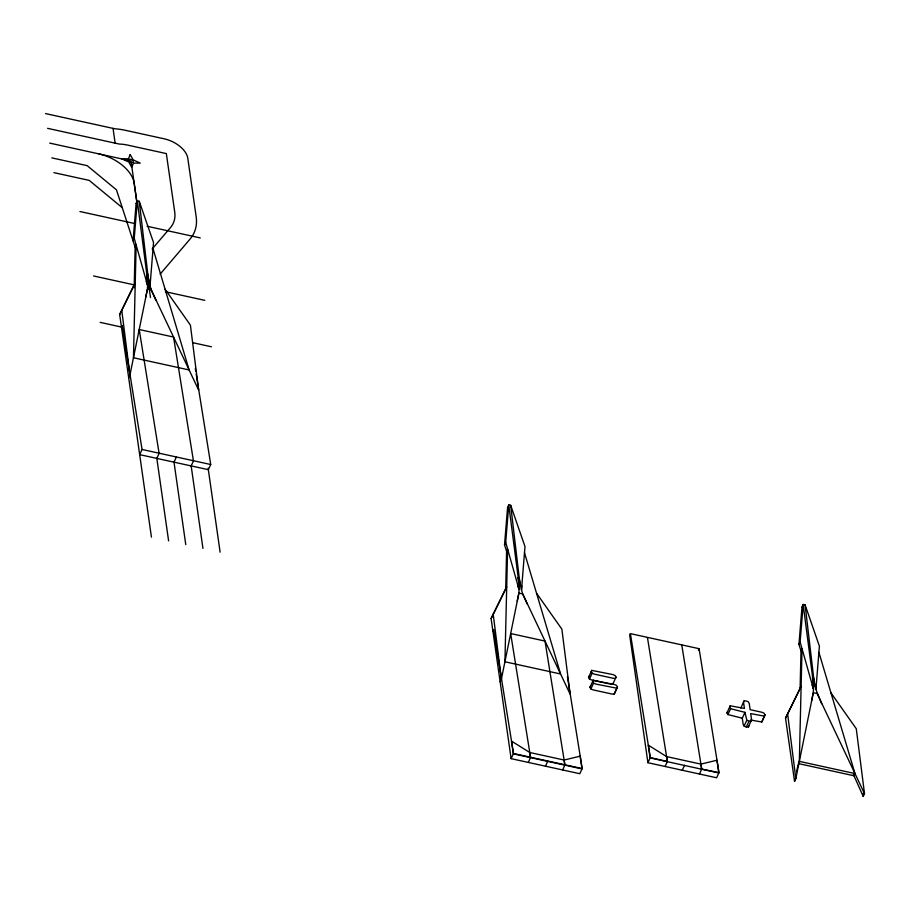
<?xml version="1.0" encoding="UTF-8"?>
<svg xmlns="http://www.w3.org/2000/svg" width="910" height="910" viewBox="0 0 910 910"><rect width="100%" height="100%" fill="white"/><g stroke="black" fill="none" stroke-linecap="round" stroke-linejoin="round"><path stroke-width="1.36" d="M134.179 287.719L135.135 247.213L116.469 189.86L87.121 165.62L51.813 157.874M567.43 676.653L582.184 768.552L579.795 773.716L511.113 758.656L491.116 618.561L505.698 588.907L506.597 551.232L507.609 549.048L504.925 661.775L560.571 673.969L524.49 552.745M798.934 644.485L800.117 641.925L803.177 604.467L813.688 685.48L813.312 692.692L795.818 778.63L794.555 781.371L785.523 718.161L800.106 688.506L801.005 650.832L798.934 644.485L801.994 607.027L803.177 604.467L805.1 604.9L819.398 646.157L815.906 689.473L821.684 703.726M818.898 652.345L854.979 773.568L853.967 775.764L798.32 763.558L799.333 761.363L802.017 648.637L801.005 650.832M150.286 281.656L150.048 285.854L151.253 289.915L155.826 300.107M521.737 585.687L521.498 589.873L522.704 593.934L527.277 604.126M816.145 685.276L815.906 689.473L813.46 677.313M128.685 377.752L129.948 375.011L147.454 289.073L147.818 281.861L137.308 200.848L136.125 203.408L133.076 240.866L134.248 238.306L137.308 200.848L139.241 201.281L153.528 242.538L150.048 285.854L147.591 273.694M507.45 553.86L504.527 544.885L507.587 507.439L508.758 504.879L510.692 505.3L524.99 546.557L521.498 589.873L519.041 577.713M504.527 544.885L505.71 542.326L508.758 504.879L519.28 585.881L518.905 593.104L501.41 679.031L500.136 681.772M145.737 297.161L147.454 289.073L151.253 289.915L198.63 390.06L190.406 325.12L165.097 289.232M517.198 601.18L518.905 593.104L522.704 593.934L570.092 694.091L561.868 629.151L536.547 593.263M794.555 781.371L795.135 778.607M796.58 771.782L798.059 764.798M811.606 700.78L813.312 692.692L817.123 693.534L864.5 793.679L863.237 796.421L853.387 774.456M750.591 720.015L761.795 721.994L765.003 714.839L764.07 713.212L761.863 712.257L750.124 709.675L749.237 703.464L748.316 701.872L746.109 700.928L744.05 700.939L743.538 702.213L744.426 708.435L730.195 705.785L729.672 707.093L730.616 708.731L744.983 712.348L742.287 718.195L743.174 724.462L744.096 726.078L746.302 727.044L748.373 727.022L748.873 725.702M748.373 727.022L751.58 719.867L750.682 713.599L764.491 716.159M761.795 721.994L765.003 714.839M742.287 718.195L727.909 714.566L726.965 712.939L727.488 711.631M740.831 708.06L744.05 700.939M609.37 683.876L591.682 679.997L589.464 679.053L588.542 677.495L589.054 676.244M591.762 670.397L591.238 671.648L592.16 673.207L594.378 674.151L613.431 678.325L615.524 678.337L616.036 677.086L615.115 675.516L612.896 674.572L591.762 670.397L588.542 677.495M589.953 687.38L593.172 680.293L614.307 684.468L616.525 685.412L617.446 686.97L614.227 694.068L612.146 694.068L593.092 689.894L590.874 688.95L589.953 687.38L590.476 686.129M593.172 680.293L592.66 681.544L593.57 683.103L595.788 684.047L616.934 688.222M610.735 684.172L612.817 684.172L613.329 682.921M614.227 694.068L617.446 686.97M135.135 247.213L136.147 245.017L133.463 357.755L189.121 369.949L153.039 248.726M119.665 314.541L135.249 282.692L119.665 314.541L151.435 537.127M100.157 322.379L121.451 327.054L122.145 325.541L142.051 449.472L139.662 454.636L208.344 469.685L210.733 464.521L196.196 374.021M156.827 458.39L159.113 453.453L139.219 329.522L173.56 337.053L193.455 460.983L191.168 465.92M174.003 462.155L176.29 457.218M491.116 618.561L506.711 586.711L505.698 588.907M492.901 631.074L493.595 629.561L513.502 753.491L511.113 758.656M528.289 762.421L530.575 757.473L510.669 633.553L545.01 641.072L564.917 765.003L562.63 769.951M545.454 766.186L547.74 761.238M589.464 679.053L592.16 673.207M590.874 688.95L593.57 683.103M630.403 633.633L629.697 635.135L647.92 762.716L716.602 777.777L718.98 772.613L699.085 648.682L630.403 633.633L650.297 757.552L647.92 762.716M612.817 684.172L616.036 677.086M698.38 650.195L699.085 648.682M665.085 766.482L667.371 761.545L647.465 637.614M682.261 770.247L684.536 765.299M726.965 712.939L730.195 705.785M699.426 774.012L701.712 769.064L681.806 645.144M727.909 714.566L730.616 708.731M744.096 726.078L746.803 720.242L744.983 712.348M746.302 727.044L749.01 721.198L751.08 721.175M785.523 718.161L801.118 686.311L800.106 688.506M152.129 249.056L170.398 227.648A52.837 30.838 24.8 0 0 174.743 212.144L166.337 153.585L127.923 145.168A34.478 20.111 24.8 0 0 119.301 144.064L47.604 128.344M160.149 274.126L190.031 239.102A77.896 45.454 24.8 0 0 191.976 236.543L192.408 235.872A75.371 43.987 24.8 0 0 196.185 216.853L187.801 158.294A22.943 13.388 24.8 0 0 164.232 138.821L125.728 130.38A57.671 33.659 24.8 0 0 114.626 128.731L45.5 113.579M582.013 768.916L513.331 753.855L511.511 741.104L529.779 752.513L564.12 760.043L580.193 756.153L581.831 767.642M700.916 764.116L716.989 760.225L718.809 772.977L650.127 757.916L648.307 745.165L666.575 756.585L700.916 764.116L701.644 769.212M210.733 464.521L142.051 449.472M701.712 769.064L718.98 772.613M582.184 768.552L513.502 753.491M49.709 143.109L130.994 160.933L136.898 202.27M53.917 172.638L89.225 180.385L122.27 207.685M136.125 203.408L137.091 203.624M79.955 211.53L134.487 223.485M147.101 226.249L200.257 237.908M93.537 275.957L134.236 284.887M147.477 287.787L150.844 288.527M165.438 291.723L204.784 300.346M192.795 342.695L211.416 346.778M508.542 507.643L507.587 507.439L508.178 511.397M801.994 607.027L802.95 607.243M799.333 761.363L854.979 773.568M650.297 757.552L667.371 761.545M746.803 720.242L749.01 721.198M830.955 692.851L856.276 728.739L864.5 793.679M812.13 684.98L813.404 688.927L800.117 641.925M517.71 585.392L518.996 589.327L505.71 542.326M146.26 281.361L147.545 285.308L134.248 238.306M195.297 368.448L195.752 371.235M812.437 677.086L813.688 685.48L814.598 685.674L805.1 604.9M518.029 577.497L519.28 585.881L520.19 586.086L510.692 505.3M146.567 273.466L147.818 281.861L148.728 282.055L139.241 201.281M136.887 202.259L134.157 183.115A34.455 20.111 24.8 0 0 98.758 153.87M148.273 281.964L146.885 272.192L150.503 297.536M862.828 793.611L863.237 796.421M666.575 756.585L667.303 761.681M564.12 760.043L564.848 765.151M529.779 752.513L530.507 757.62M208.128 468.149L220.118 552.177M191.1 465.442L202.953 548.411M173.935 461.677L185.776 544.658M113.033 128.39L115.138 143.154M156.759 457.912L168.612 540.893M787.594 713.679L795.818 778.63M493.186 614.091L501.41 679.031M121.735 310.06L129.948 375.011M130.187 154.586L128.435 158.761L121.747 158.84L128.81 162.003L131.643 167.235L133.565 163.106L140.265 163.129L133.19 159.864L130.187 154.586M129.243 161.48A2.514 1.467 24.8 0 0 133.247 162.048A2.514 1.467 24.8 0 0 130.505 159.261A2.514 1.467 24.8 0 0 129.243 161.48"/></g></svg>
